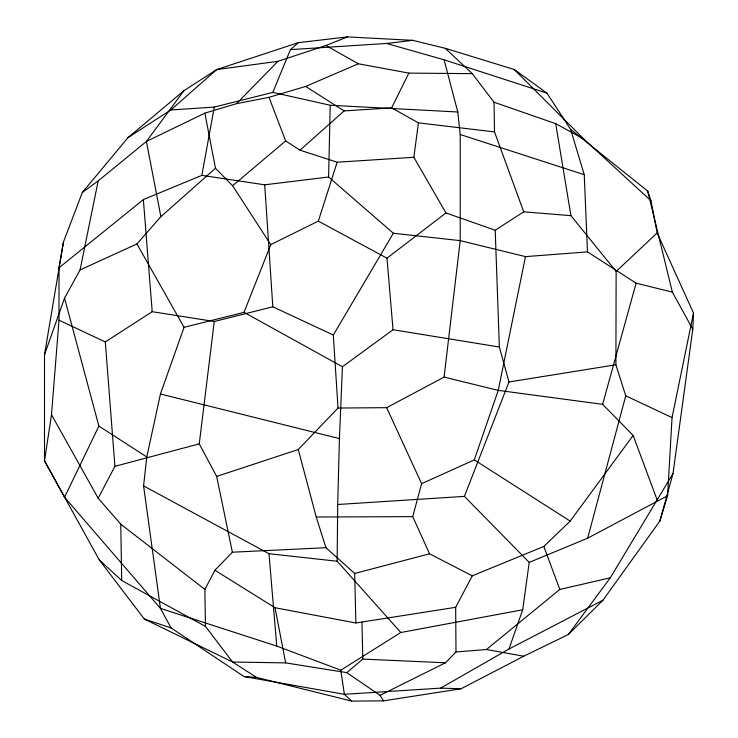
<?xml version="1.0" encoding="UTF-8"?>
<svg xmlns="http://www.w3.org/2000/svg" width="738" height="738" viewBox="0 0 738 738"><rect width="100%" height="100%" fill="white"/><g stroke="black" fill="none" stroke-linecap="round" stroke-linejoin="round"><path stroke-width="1.11" d="M440.632 688.13L508.971 649.025L522.716 609.773L529.22 562.393L587.669 538.177L625.75 395.817L615.898 364.775L616.138 271.455L570.926 215.653L555.696 123.661L494.026 102.222L472.255 73.643L445.272 48.311L412.736 40.341L347.469 36.9L298.281 42.684L216.668 69.575L183.937 90.7L128.061 137.582L82.315 192.48L63.45 242.018L59.003 267.802L59.003 320.181L51.503 414.691L44.501 460.816L64.557 497.237L160.45 608.398L171.031 627.89L244.029 676.562L344.388 694.31L440.632 688.13L461.093 688.757L523.722 656.211L568.352 634.505L602.992 600.178L659.873 521.019L667.595 495.751L672.05 417.579L693.499 313.06L657.161 232.904L650.981 200.791L647.706 191.087L570.594 129.371L546.987 93.145L514.257 69.51L445.272 48.311M522.716 609.773L400.817 632.503L337.155 561.24L337.7 504.506L339.434 438.593L342.441 366.768L393.04 329.729L499.358 347.026L508.971 381.98L464.414 496.379L337.7 504.506M659.873 521.019L673.019 473.501L692.788 329.249L672.346 292.128L636.101 283.161L587.476 251.87L525.484 256.621L460.217 240.634L393.354 233.254L328.594 177.009L330.227 105.257L272.811 92.388L214.278 107.084L170.856 109.962L128.061 137.582M692.788 329.249L693.499 313.06M400.817 632.503L340.781 670.187L276.75 646.073L160.45 608.398L143.578 485.89L146.797 456.942L160.45 393.991L184.057 327.303L136.927 243.955L160.875 216.658L215.478 168.273L204.869 113.126L236.529 103.652L269.001 97.333L305.68 86.438L358.345 63.772L408.861 73.108L472.255 73.643M338.013 408.031L333.318 335.034L272.811 306.796L214.278 321.491L199.251 443.879L216.668 476.407L298.281 449.525L338.013 408.031L386.657 407.671L444.082 377.118L460.217 240.634L460.217 134.51L457.791 111.992L444.082 59.806L386.657 43.459L290.412 49.63L272.811 92.388M570.926 215.653L523.722 211.824L495.216 230.228L445.946 212.941L413.843 157.295L418.437 122.849L391.638 107.868L344.129 110.921L305.68 86.438M461.093 688.757L383.585 700.86L351.648 701.1L256.483 677.383L232.59 662.014L144.307 619.034L99.187 559.791L44.501 460.816L44.501 354.692L63.45 242.018M59.003 267.802L143.375 199.592L201.834 175.367L214.278 107.084M44.501 354.692L64.547 298.124L80.064 269.923L98.172 180.93L146.401 141.456L204.869 113.126M525.484 256.621L498.233 390.374L474.294 459.885L421.619 483.667L412.736 516.637L429.553 553.804L472.255 575.834L543.823 546.471L570.179 521.102L633.149 435.457L602.632 404.332L498.233 390.374L444.082 377.118M602.632 404.332L636.101 283.161M184.057 327.303L244.029 312.34L270.763 244.629L318.318 221.123L337.165 162.212L413.843 157.295M64.557 497.237L98.883 426.103L64.547 298.124M391.638 107.868L408.861 73.108M383.585 700.86L380.024 695.316L346.768 672.622L285.661 662.89L232.59 662.014L205.478 626.405L204.869 589.422L120.764 524.174L98.172 498.242L114.916 466.305L105.303 341.952L59.003 320.181M204.869 589.422L214.924 570.234L232.387 552.208L325.938 547.707L354.674 573.481L355.854 622.983L455.669 607.3L472.255 575.834M333.318 335.034L393.354 233.254M568.352 634.505L610.289 577.808L673.019 473.501M183.937 90.7L146.401 141.456L160.875 216.658M380.024 695.316L445.512 662.789L456.001 651.958L486.434 649.523L523.722 656.211M236.529 103.652L277.894 61.337L325.938 45.507L347.469 36.9M616.138 271.455L657.161 232.904M269.001 97.333L285.661 140.94L300.015 150.174L344.129 110.921M290.412 49.63L298.281 42.684M170.856 109.962L216.668 69.575L277.894 61.337M270.763 244.629L232.59 185.718L285.661 140.94M346.768 672.622L362.801 659.099L445.512 662.789M486.434 649.523L559.819 589.441L610.289 577.808M393.04 329.729L386.98 258.189L445.946 212.941M82.315 192.48L98.172 180.93M105.303 341.952L152.203 311.685L214.278 321.491M587.669 538.177L667.595 495.751M508.971 649.025L602.992 600.178M80.064 269.923L136.927 243.955M114.916 466.305L199.251 443.879M354.674 573.481L429.553 553.804M508.971 381.98L615.898 364.775M201.834 175.367L264.711 184.814L328.594 177.009M386.657 43.459L412.736 40.341M298.281 449.525L316.224 517.015L412.736 516.637M330.227 105.257L457.791 111.992M244.029 676.562L256.483 677.383M143.578 485.89L268.992 553.712L337.155 561.24M418.437 122.849L494.515 131.917L523.722 211.824M214.924 570.234L275.043 607.752L355.854 622.983M160.45 393.991L339.434 438.593M444.082 59.806L546.987 93.145M460.217 134.51L584.247 174.694L587.476 251.87M300.015 150.174L337.165 162.212M144.307 619.034L171.031 627.89M625.75 395.817L672.05 417.579M318.318 221.123L386.98 258.189M555.696 123.661L583.813 139.03L650.981 200.791M99.187 559.791L121.696 580.511L205.478 626.405M244.029 312.34L342.441 366.768M325.938 45.507L358.345 63.772M474.294 459.885L570.179 521.102M98.883 426.103L146.797 456.942M351.648 701.1L344.388 694.31L340.781 670.187M514.257 69.51L583.813 139.03M215.478 168.273L232.59 185.718M464.414 496.379L529.22 562.393M51.503 414.691L98.172 498.242M386.657 407.671L421.619 483.667M633.149 435.457L657.161 499.949M543.823 546.471L559.819 589.441M316.224 517.015L325.938 547.707M570.594 129.371L584.247 174.694M647.706 191.087L672.346 292.128M216.668 476.407L232.387 552.208M275.043 607.752L285.661 662.89M268.992 553.712L276.75 646.073M143.375 199.592L152.203 311.685M264.711 184.814L272.811 306.796M495.216 230.228L499.358 347.026M361.98 622.235L362.801 659.099M494.026 102.222L494.515 131.917M120.764 524.174L121.696 580.511M455.669 607.3L456.001 651.958"/></g></svg>
